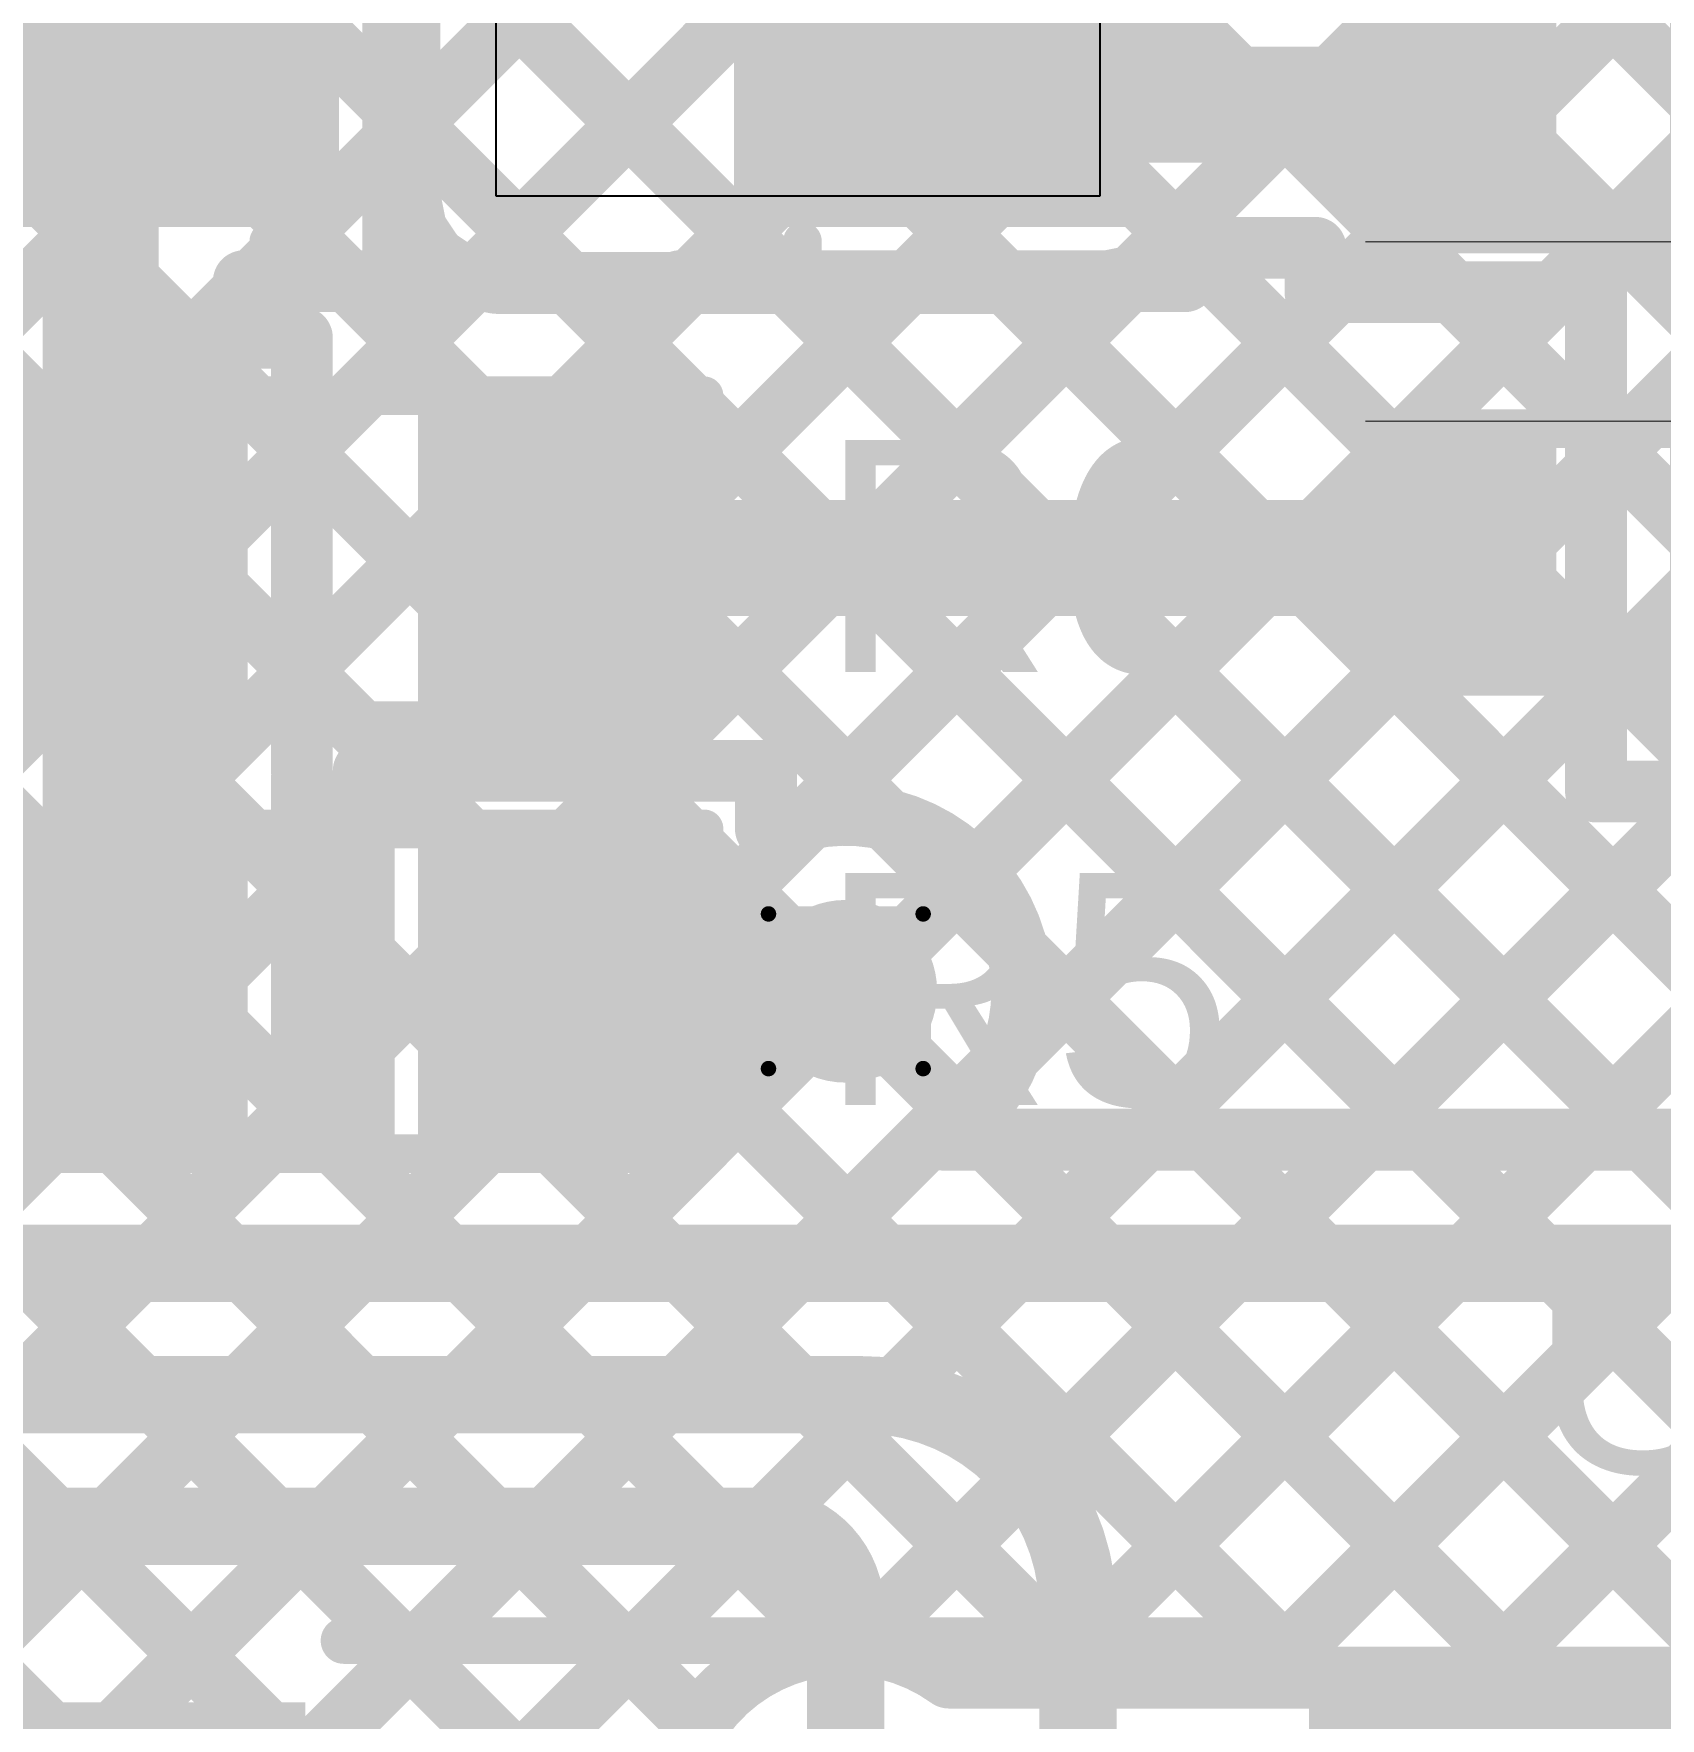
# Model space of a CAD drawing. Header units: inches. Extents: x -17 to 443, y -40 to 218.
# Drawn here: x 107.2 to 112.54, y 151.04 to 156.57 of the extents above; entities that cross this region are included whole.
import ezdxf

# ---------------------------------------------------------------- set-up
doc = ezdxf.new("R2010")
doc.units = ezdxf.units.IN
for name, color, linetype in [('Bottom Layer', 5, 'Continuous'), ('Drill Drawing', 1, 'Continuous'), ('Top Layer', 1, 'Continuous'), ('Top Overlay', 2, 'Continuous'), ('Top Paste', 8, 'Continuous'), ('Top Solder', 216, 'Continuous'), ('Via Holes', 16, 'Continuous')]:
    doc.layers.add(name, color=color, linetype=linetype)
doc.styles.add('Arial', font='', dxfattribs={"height": 0.2})
doc.styles.get('Arial').set_extended_font_data('Arial')

# ---------------------------------------------------------------- blocks, each defined once
blk = doc.blocks.new('14_SO_27')
at = {"layer": 'Top Solder'}
for points in [[(-1.6485, 4.1986), (-1.6485, 3.4214), (-3.8897, 3.4214), (-3.8897, 4.1986)], [(3.8897, 4.1986), (3.8897, 3.4214), (1.6485, 3.4214), (1.6485, 4.1986)]]:
    blk.add_hatch(color=216, dxfattribs=at).paths.add_polyline_path(points)
at = {"layer": 'Top Overlay'}
blk.add_lwpolyline([(-1.5214, 4.4012, 0.1524, 0.1524, 0), (1.5214, 4.4012, 0.1524, 0.1524, 0)], format="xyseb", dxfattribs=at)
for points in [[(-1.5595, 4.4012, 0.0762, 0.0762, 1), (-1.4833, 4.4012, 0.0762, 0.0762, 1)], [(1.4833, 4.4012, 0.0762, 0.0762, 1), (1.5595, 4.4012, 0.0762, 0.0762, 1)]]:
    blk.add_lwpolyline(points, format="xyseb", close=True, dxfattribs=at)
blk = doc.blocks.new('SOT_23_5_83')
at = {"layer": 'Top Layer'}
for points in [[(-1.85, 1.25), (-0.75, 1.25), (-0.75, 0.65), (-1.85, 0.65)], [(0.75, 1.25), (1.85, 1.25), (1.85, 0.65), (0.75, 0.65)], [(-1.85, 0.3), (-0.75, 0.3), (-0.75, -0.3), (-1.85, -0.3)], [(-1.85, -0.65), (-0.75, -0.65), (-0.75, -1.25), (-1.85, -1.25)], [(0.75, -0.65), (1.85, -0.65), (1.85, -1.25), (0.75, -1.25)]]:
    blk.add_hatch(color=1, dxfattribs=at).paths.add_polyline_path(points)
at = {"layer": 'Top Paste'}
for points in [[(-1.85, 1.25), (-0.75, 1.25), (-0.75, 0.65), (-1.85, 0.65)], [(0.75, 1.25), (1.85, 1.25), (1.85, 0.65), (0.75, 0.65)], [(-1.85, 0.3), (-0.75, 0.3), (-0.75, -0.3), (-1.85, -0.3)], [(-1.85, -0.65), (-0.75, -0.65), (-0.75, -1.25), (-1.85, -1.25)], [(0.75, -0.65), (1.85, -0.65), (1.85, -1.25), (0.75, -1.25)]]:
    blk.add_hatch(color=8, dxfattribs=at).paths.add_polyline_path(points)
at = {"layer": 'Top Solder'}
for points in [[(-1.9516, 1.3516), (-0.6484, 1.3516), (-0.6484, 0.5484), (-1.9516, 0.5484)], [(0.6484, 1.3516), (1.9516, 1.3516), (1.9516, 0.5484), (0.6484, 0.5484)], [(-1.9516, 0.4016), (-0.6484, 0.4016), (-0.6484, -0.4016), (-1.9516, -0.4016)], [(-1.9516, -0.5484), (-0.6484, -0.5484), (-0.6484, -1.3516), (-1.9516, -1.3516)], [(0.6484, -0.5484), (1.9516, -0.5484), (1.9516, -1.3516), (0.6484, -1.3516)]]:
    blk.add_hatch(color=216, dxfattribs=at).paths.add_polyline_path(points)
at = {"layer": 'Top Overlay'}
for points in [[(-0.879, 1.4986, 0.127, 0.127, 0), (0.8736, 1.4986, 0.127, 0.127, 0)], [(-0.879, 1.3986, 0.127, 0.127, 0), (-0.879, 1.4986, 0.127, 0.127, 0)], [(0.8736, 1.4986, 0.127, 0.127, 0), (0.8736, 1.3986, 0.127, 0.127, 0)], [(-2.1336, 1.0668, 0.127, 0.127, 0), (-2.0066, 0.9398, 0.127, 0.127, 0)], [(-2.1336, 0.8128, 0.127, 0.127, 0), (-2.1336, 1.0668, 0.127, 0.127, 0)], [(-2.1336, 0.8128, 0.127, 0.127, 0), (-2.0066, 0.9398, 0.127, 0.127, 0)], [(0.88, 0.44, 0.127, 0.127, 0), (0.88, -0.418, 0.127, 0.127, 0)], [(-0.879, -1.4986, 0.127, 0.127, 0), (-0.879, -1.3986, 0.127, 0.127, 0)], [(0.8736, -1.4986, 0.127, 0.127, 0), (0.8736, -1.3986, 0.127, 0.127, 0)], [(-0.879, -1.4986, 0.127, 0.127, 0), (0.8736, -1.4986, 0.127, 0.127, 0)]]:
    blk.add_lwpolyline(points, format="xyseb", dxfattribs=at)
for points in [[(-0.9108, 1.4986, 0.0635, 0.0635, 1), (-0.8473, 1.4986, 0.0635, 0.0635, 1)], [(-0.9108, 1.4986, 0.0635, 0.0635, 1), (-0.8473, 1.4986, 0.0635, 0.0635, 1)], [(0.8418, 1.4986, 0.0635, 0.0635, 1), (0.9053, 1.4986, 0.0635, 0.0635, 1)], [(0.8418, 1.4986, 0.0635, 0.0635, 1), (0.9053, 1.4986, 0.0635, 0.0635, 1)], [(-0.9108, 1.3986, 0.0635, 0.0635, 1), (-0.8473, 1.3986, 0.0635, 0.0635, 1)], [(0.8418, 1.3986, 0.0635, 0.0635, 1), (0.9053, 1.3986, 0.0635, 0.0635, 1)], [(-2.1654, 1.0668, 0.0635, 0.0635, 1), (-2.1019, 1.0668, 0.0635, 0.0635, 1)], [(-2.1654, 1.0668, 0.0635, 0.0635, 1), (-2.1019, 1.0668, 0.0635, 0.0635, 1)], [(-2.0383, 0.9398, 0.0635, 0.0635, 1), (-1.9748, 0.9398, 0.0635, 0.0635, 1)], [(-2.0383, 0.9398, 0.0635, 0.0635, 1), (-1.9748, 0.9398, 0.0635, 0.0635, 1)], [(-2.1654, 0.8128, 0.0635, 0.0635, 1), (-2.1019, 0.8128, 0.0635, 0.0635, 1)], [(-2.1654, 0.8128, 0.0635, 0.0635, 1), (-2.1019, 0.8128, 0.0635, 0.0635, 1)], [(0.8483, 0.44, 0.0635, 0.0635, 1), (0.9118, 0.44, 0.0635, 0.0635, 1)], [(0.8483, -0.418, 0.0635, 0.0635, 1), (0.9118, -0.418, 0.0635, 0.0635, 1)], [(-0.9108, -1.3986, 0.0635, 0.0635, 1), (-0.8473, -1.3986, 0.0635, 0.0635, 1)], [(0.8418, -1.3986, 0.0635, 0.0635, 1), (0.9053, -1.3986, 0.0635, 0.0635, 1)], [(-0.9108, -1.4986, 0.0635, 0.0635, 1), (-0.8473, -1.4986, 0.0635, 0.0635, 1)], [(-0.9108, -1.4986, 0.0635, 0.0635, 1), (-0.8473, -1.4986, 0.0635, 0.0635, 1)], [(0.8418, -1.4986, 0.0635, 0.0635, 1), (0.9053, -1.4986, 0.0635, 0.0635, 1)], [(0.8418, -1.4986, 0.0635, 0.0635, 1), (0.9053, -1.4986, 0.0635, 0.0635, 1)]]:
    blk.add_lwpolyline(points, format="xyseb", close=True, dxfattribs=at)
blk = doc.blocks.new('S______B______0402_137')
at = {"layer": 'Top Layer'}
for points in [[(-0.6985, -0.3175), (-0.6985, 0.3175), (-0.2413, 0.3175), (-0.2413, -0.3175)], [(0.2413, -0.3175), (0.2413, 0.3175), (0.6985, 0.3175), (0.6985, -0.3175)]]:
    blk.add_hatch(color=1, dxfattribs=at).paths.add_polyline_path(points)
at = {"layer": 'Top Paste'}
for points in [[(-0.6985, -0.3175), (-0.6985, 0.3175), (-0.2413, 0.3175), (-0.2413, -0.3175)], [(0.2413, -0.3175), (0.2413, 0.3175), (0.6985, 0.3175), (0.6985, -0.3175)]]:
    blk.add_hatch(color=8, dxfattribs=at).paths.add_polyline_path(points)
at = {"layer": 'Top Solder'}
for points in [[(-0.7535, -0.3725), (-0.7535, 0.3725), (-0.1863, 0.3725), (-0.1863, -0.3725)], [(0.1863, -0.3725), (0.1863, 0.3725), (0.7535, 0.3725), (0.7535, -0.3725)]]:
    blk.add_hatch(color=216, dxfattribs=at).paths.add_polyline_path(points)
at = {"layer": 'Top Overlay'}
for points in [[(-0.7874, 0.4064, 0.127, 0.127, 0), (0.7874, 0.4064, 0.127, 0.127, 0)], [(-0.7874, -0.4064, 0.127, 0.127, 0), (-0.7874, 0.4064, 0.127, 0.127, 0)], [(0.7874, -0.4064, 0.127, 0.127, 0), (0.7874, 0.4064, 0.127, 0.127, 0)], [(-0.7874, -0.4064, 0.127, 0.127, 0), (0.7874, -0.4064, 0.127, 0.127, 0)], [(-0.8128, -0.4318, 0.00323, 0.00323, 0), (0.8128, -0.4318, 0.00323, 0.00323, 0)]]:
    blk.add_lwpolyline(points, format="xyseb", dxfattribs=at)
for points in [[(-0.8191, 0.4064, 0.0635, 0.0635, 1), (-0.7556, 0.4064, 0.0635, 0.0635, 1)], [(-0.8191, 0.4064, 0.0635, 0.0635, 1), (-0.7556, 0.4064, 0.0635, 0.0635, 1)], [(0.7556, 0.4064, 0.0635, 0.0635, 1), (0.8191, 0.4064, 0.0635, 0.0635, 1)], [(0.7556, 0.4064, 0.0635, 0.0635, 1), (0.8191, 0.4064, 0.0635, 0.0635, 1)], [(-0.8191, -0.4064, 0.0635, 0.0635, 1), (-0.7556, -0.4064, 0.0635, 0.0635, 1)], [(-0.8191, -0.4064, 0.0635, 0.0635, 1), (-0.7556, -0.4064, 0.0635, 0.0635, 1)], [(0.7556, -0.4064, 0.0635, 0.0635, 1), (0.8191, -0.4064, 0.0635, 0.0635, 1)], [(0.7556, -0.4064, 0.0635, 0.0635, 1), (0.8191, -0.4064, 0.0635, 0.0635, 1)], [(-0.8136, -0.4318, 0.00161, 0.00161, 1), (-0.812, -0.4318, 0.00161, 0.00161, 1)], [(0.812, -0.4318, 0.00161, 0.00161, 1), (0.8136, -0.4318, 0.00161, 0.00161, 1)]]:
    blk.add_lwpolyline(points, format="xyseb", close=True, dxfattribs=at)
blk = doc.blocks.new('S______B______0402_139')
at = {"layer": 'Top Layer'}
for points in [[(-0.6985, -0.3175), (-0.6985, 0.3175), (-0.2413, 0.3175), (-0.2413, -0.3175)], [(0.2413, -0.3175), (0.2413, 0.3175), (0.6985, 0.3175), (0.6985, -0.3175)]]:
    blk.add_hatch(color=1, dxfattribs=at).paths.add_polyline_path(points)
at = {"layer": 'Top Paste'}
for points in [[(-0.6985, -0.3175), (-0.6985, 0.3175), (-0.2413, 0.3175), (-0.2413, -0.3175)], [(0.2413, -0.3175), (0.2413, 0.3175), (0.6985, 0.3175), (0.6985, -0.3175)]]:
    blk.add_hatch(color=8, dxfattribs=at).paths.add_polyline_path(points)
at = {"layer": 'Top Solder'}
for points in [[(-0.7535, -0.3725), (-0.7535, 0.3725), (-0.1863, 0.3725), (-0.1863, -0.3725)], [(0.1863, -0.3725), (0.1863, 0.3725), (0.7535, 0.3725), (0.7535, -0.3725)]]:
    blk.add_hatch(color=216, dxfattribs=at).paths.add_polyline_path(points)
at = {"layer": 'Top Overlay'}
for points in [[(0.7874, 0.4064, 0.127, 0.127, 0), (-0.7874, 0.4064, 0.127, 0.127, 0)], [(-0.7874, 0.4064, 0.127, 0.127, 0), (-0.7874, -0.4064, 0.127, 0.127, 0)], [(0.7874, 0.4064, 0.127, 0.127, 0), (0.7874, -0.4064, 0.127, 0.127, 0)], [(0.7874, -0.4064, 0.127, 0.127, 0), (-0.7874, -0.4064, 0.127, 0.127, 0)], [(0.8128, -0.4318, 0.00323, 0.00323, 0), (-0.8128, -0.4318, 0.00323, 0.00323, 0)]]:
    blk.add_lwpolyline(points, format="xyseb", dxfattribs=at)
for points in [[(-0.8191, 0.4064, 0.0635, 0.0635, 1), (-0.7556, 0.4064, 0.0635, 0.0635, 1)], [(-0.8191, 0.4064, 0.0635, 0.0635, 1), (-0.7556, 0.4064, 0.0635, 0.0635, 1)], [(0.7556, 0.4064, 0.0635, 0.0635, 1), (0.8191, 0.4064, 0.0635, 0.0635, 1)], [(0.7556, 0.4064, 0.0635, 0.0635, 1), (0.8191, 0.4064, 0.0635, 0.0635, 1)], [(-0.8191, -0.4064, 0.0635, 0.0635, 1), (-0.7556, -0.4064, 0.0635, 0.0635, 1)], [(-0.8191, -0.4064, 0.0635, 0.0635, 1), (-0.7556, -0.4064, 0.0635, 0.0635, 1)], [(0.7556, -0.4064, 0.0635, 0.0635, 1), (0.8191, -0.4064, 0.0635, 0.0635, 1)], [(0.7556, -0.4064, 0.0635, 0.0635, 1), (0.8191, -0.4064, 0.0635, 0.0635, 1)], [(-0.8136, -0.4318, 0.00161, 0.00161, 1), (-0.812, -0.4318, 0.00161, 0.00161, 1)], [(0.812, -0.4318, 0.00161, 0.00161, 1), (0.8136, -0.4318, 0.00161, 0.00161, 1)]]:
    blk.add_lwpolyline(points, format="xyseb", close=True, dxfattribs=at)
blk = doc.blocks.new('R___0603_190')
at = {"layer": 'Top Layer'}
for points in [[(-0.381, 0.4445), (-0.381, -0.4445), (-1.143, -0.4445), (-1.143, 0.4445)], [(1.143, 0.4445), (1.143, -0.4445), (0.381, -0.4445), (0.381, 0.4445)]]:
    blk.add_hatch(color=1, dxfattribs=at).paths.add_polyline_path(points)
at = {"layer": 'Top Paste'}
for points in [[(-0.381, 0.4445), (-0.381, -0.4445), (-1.143, -0.4445), (-1.143, 0.4445)], [(1.143, 0.4445), (1.143, -0.4445), (0.381, -0.4445), (0.381, 0.4445)]]:
    blk.add_hatch(color=8, dxfattribs=at).paths.add_polyline_path(points)
at = {"layer": 'Top Solder'}
for points in [[(-0.2794, 0.5461), (-0.2794, -0.5461), (-1.2446, -0.5461), (-1.2446, 0.5461)], [(1.2446, 0.5461), (1.2446, -0.5461), (0.2794, -0.5461), (0.2794, 0.5461)]]:
    blk.add_hatch(color=216, dxfattribs=at).paths.add_polyline_path(points)
at = {"layer": 'Top Overlay'}
for points in [[(-1.2192, -0.5334, 0.127, 0.127, 0), (-1.2192, 0.5334, 0.127, 0.127, 0)], [(-1.2192, 0.5334, 0.127, 0.127, 0), (1.2192, 0.5334, 0.127, 0.127, 0)], [(1.2192, -0.5334, 0.127, 0.127, 0), (1.2192, 0.5334, 0.127, 0.127, 0)], [(-1.2192, -0.5334, 0.127, 0.127, 0), (1.2192, -0.5334, 0.127, 0.127, 0)]]:
    blk.add_lwpolyline(points, format="xyseb", dxfattribs=at)
for points in [[(-1.25095, 0.5334, 0.0635, 0.0635, 1), (-1.18745, 0.5334, 0.0635, 0.0635, 1)], [(-1.25095, 0.5334, 0.0635, 0.0635, 1), (-1.18745, 0.5334, 0.0635, 0.0635, 1)], [(1.18745, 0.5334, 0.0635, 0.0635, 1), (1.25095, 0.5334, 0.0635, 0.0635, 1)], [(1.18745, 0.5334, 0.0635, 0.0635, 1), (1.25095, 0.5334, 0.0635, 0.0635, 1)], [(-1.25095, -0.5334, 0.0635, 0.0635, 1), (-1.18745, -0.5334, 0.0635, 0.0635, 1)], [(-1.25095, -0.5334, 0.0635, 0.0635, 1), (-1.18745, -0.5334, 0.0635, 0.0635, 1)], [(1.18745, -0.5334, 0.0635, 0.0635, 1), (1.25095, -0.5334, 0.0635, 0.0635, 1)], [(1.18745, -0.5334, 0.0635, 0.0635, 1), (1.25095, -0.5334, 0.0635, 0.0635, 1)]]:
    blk.add_lwpolyline(points, format="xyseb", close=True, dxfattribs=at)
blk = doc.blocks.new('R___0603_191')
at = {"layer": 'Top Layer'}
for points in [[(-0.381, 0.4445), (-0.381, -0.4445), (-1.143, -0.4445), (-1.143, 0.4445)], [(1.143, 0.4445), (1.143, -0.4445), (0.381, -0.4445), (0.381, 0.4445)]]:
    blk.add_hatch(color=1, dxfattribs=at).paths.add_polyline_path(points)
at = {"layer": 'Top Paste'}
for points in [[(-0.381, 0.4445), (-0.381, -0.4445), (-1.143, -0.4445), (-1.143, 0.4445)], [(1.143, 0.4445), (1.143, -0.4445), (0.381, -0.4445), (0.381, 0.4445)]]:
    blk.add_hatch(color=8, dxfattribs=at).paths.add_polyline_path(points)
at = {"layer": 'Top Solder'}
for points in [[(-0.2794, 0.5461), (-0.2794, -0.5461), (-1.2446, -0.5461), (-1.2446, 0.5461)], [(1.2446, 0.5461), (1.2446, -0.5461), (0.2794, -0.5461), (0.2794, 0.5461)]]:
    blk.add_hatch(color=216, dxfattribs=at).paths.add_polyline_path(points)
at = {"layer": 'Top Overlay'}
for points in [[(-1.2192, -0.5334, 0.127, 0.127, 0), (-1.2192, 0.5334, 0.127, 0.127, 0)], [(-1.2192, 0.5334, 0.127, 0.127, 0), (1.2192, 0.5334, 0.127, 0.127, 0)], [(1.2192, -0.5334, 0.127, 0.127, 0), (1.2192, 0.5334, 0.127, 0.127, 0)], [(-1.2192, -0.5334, 0.127, 0.127, 0), (1.2192, -0.5334, 0.127, 0.127, 0)]]:
    blk.add_lwpolyline(points, format="xyseb", dxfattribs=at)
for points in [[(-1.25095, 0.5334, 0.0635, 0.0635, 1), (-1.18745, 0.5334, 0.0635, 0.0635, 1)], [(-1.25095, 0.5334, 0.0635, 0.0635, 1), (-1.18745, 0.5334, 0.0635, 0.0635, 1)], [(1.18745, 0.5334, 0.0635, 0.0635, 1), (1.25095, 0.5334, 0.0635, 0.0635, 1)], [(1.18745, 0.5334, 0.0635, 0.0635, 1), (1.25095, 0.5334, 0.0635, 0.0635, 1)], [(-1.25095, -0.5334, 0.0635, 0.0635, 1), (-1.18745, -0.5334, 0.0635, 0.0635, 1)], [(-1.25095, -0.5334, 0.0635, 0.0635, 1), (-1.18745, -0.5334, 0.0635, 0.0635, 1)], [(1.18745, -0.5334, 0.0635, 0.0635, 1), (1.25095, -0.5334, 0.0635, 0.0635, 1)], [(1.18745, -0.5334, 0.0635, 0.0635, 1), (1.25095, -0.5334, 0.0635, 0.0635, 1)]]:
    blk.add_lwpolyline(points, format="xyseb", close=True, dxfattribs=at)

msp = doc.modelspace()

# ---------------------------------------------------------------- hatches: boundary and pattern name
at = {"layer": 'Bottom Layer'}
h = msp.add_hatch(color=5, dxfattribs=at)
edge = h.paths.add_edge_path()
edge.add_arc((109.8647, 153.4233), 0.3, 0, 360)
at = {"layer": 'Top Layer'}
h = msp.add_hatch(color=1, dxfattribs=at)
edge = h.paths.add_edge_path()
edge.add_arc((109.8647, 153.4233), 0.3, 0, 360)
at = {"layer": 'Via Holes'}
h = msp.add_hatch(color=7, dxfattribs=at)
edge = h.paths.add_edge_path()
edge.add_arc((109.8647, 153.4233), 0.15, 0, 360)

# ---------------------------------------------------------------- linework, layer by layer
at = {"layer": 'Bottom Layer'}
for points in [[(101.3518, 165.5077, 0.2032, 0.2032, 0), (116.192, 150.6674, 0.2032, 0.2032, 0)], [(102.0702, 165.5077, 0.2032, 0.2032, 0), (116.192, 151.3858, 0.2032, 0.2032, 0)], [(102.7886, 165.5077, 0.2032, 0.2032, 0), (116.192, 152.1042, 0.2032, 0.2032, 0)], [(103.507, 165.5077, 0.2032, 0.2032, 0), (116.192, 152.8227, 0.2032, 0.2032, 0)], [(100.7553, 165.3857, 0.2032, 0.2032, 0), (116.192, 149.949, 0.2032, 0.2032, 0)], [(105.5188, 154.7936, 0.2032, 0.2032, 0), (111.991, 161.2659, 0.2032, 0.2032, 0)], [(105.5188, 154.0752, 0.2032, 0.2032, 0), (112.7094, 161.2659, 0.2032, 0.2032, 0)], [(105.5188, 153.3568, 0.2032, 0.2032, 0), (113.4278, 161.2659, 0.2032, 0.2032, 0)], [(106.7748, 153.8944, 0.2032, 0.2032, 0), (114.1462, 161.2659, 0.2032, 0.2032, 0)], [(107.0615, 153.4628, 0.2032, 0.2032, 0), (114.7871, 161.1883, 0.2032, 0.2032, 0)], [(106.9564, 152.6392, 0.2032, 0.2032, 0), (115.2825, 160.9653, 0.2032, 0.2032, 0)], [(106.9564, 151.9208, 0.2032, 0.2032, 0), (115.6747, 160.6391, 0.2032, 0.2032, 0)], [(106.9564, 151.2023, 0.2032, 0.2032, 0), (115.9714, 160.2173, 0.2032, 0.2032, 0)], [(105.7096, 159.713, 0.2032, 0.2032, 0), (114.1626, 151.26, 0.2032, 0.2032, 0)], [(106.9564, 150.4839, 0.2032, 0.2032, 0), (116.157, 159.6845, 0.2032, 0.2032, 0)], [(105.5878, 159.1164, 0.2032, 0.2032, 0), (113.5348, 151.1694, 0.2032, 0.2032, 0)], [(107.1228, 149.9319, 0.2032, 0.2032, 0), (116.192, 159.0011, 0.2032, 0.2032, 0)], [(105.5188, 158.467, 0.2032, 0.2032, 0), (112.8164, 151.1694, 0.2032, 0.2032, 0)], [(107.8087, 149.8994, 0.2032, 0.2032, 0), (116.192, 158.2827, 0.2032, 0.2032, 0)], [(105.5188, 157.7486, 0.2032, 0.2032, 0), (112.098, 151.1694, 0.2032, 0.2032, 0)], [(109.9052, 151.2775, 0.2032, 0.2032, 0), (116.192, 157.5643, 0.2032, 0.2032, 0)], [(105.5188, 157.0301, 0.2032, 0.2032, 0), (111.3795, 151.1694, 0.2032, 0.2032, 0)], [(110.5155, 151.1694, 0.2032, 0.2032, 0), (116.192, 156.8459, 0.2032, 0.2032, 0)], [(105.5188, 156.3117, 0.2032, 0.2032, 0), (110.6611, 151.1694, 0.2032, 0.2032, 0)], [(111.234, 151.1694, 0.2032, 0.2032, 0), (116.192, 156.1275, 0.2032, 0.2032, 0)], [(105.5188, 155.5933, 0.2032, 0.2032, 0), (109.834, 151.2781, 0.2032, 0.2032, 0)], [(111.9524, 151.1694, 0.2032, 0.2032, 0), (116.192, 155.409, 0.2032, 0.2032, 0)], [(107.0627, 153.331, 0.2032, 0.2032, 0), (109.3787, 151.0149, 0.2032, 0.2032, 0)], [(106.9564, 152.7188, 0.2032, 0.2032, 0), (109.6925, 149.9827, 0.2032, 0.2032, 0)], [(106.9564, 152.0004, 0.2032, 0.2032, 0), (109.0574, 149.8994, 0.2032, 0.2032, 0)], [(106.9564, 151.282, 0.2032, 0.2032, 0), (108.339, 149.8994, 0.2032, 0.2032, 0)], [(110.2037, 150.2296, 0.2032, 0.2032, -1.954384), (110.2037, 151.1694, 0.2032, 0.2032, 0)], [(110.2037, 151.1694, 0.2032, 0.2032, 0), (113.677, 151.1694, 0.2032, 0.2032, 0)]]:
    msp.add_lwpolyline(points, format="xyseb", dxfattribs=at)
for points in [[(109.7832, 151.2781, 0.1016, 0.1016, 1), (109.8848, 151.2781, 0.1016, 0.1016, 1)], [(109.8544, 151.2775, 0.1016, 0.1016, 1), (109.956, 151.2775, 0.1016, 0.1016, 1)], [(110.1529, 151.1694, 0.1016, 0.1016, 1), (110.2545, 151.1694, 0.1016, 0.1016, 1)], [(110.1529, 151.1694, 0.1016, 0.1016, 1), (110.2545, 151.1694, 0.1016, 0.1016, 1)], [(110.4647, 151.1694, 0.1016, 0.1016, 1), (110.5663, 151.1694, 0.1016, 0.1016, 1)], [(110.6103, 151.1694, 0.1016, 0.1016, 1), (110.7119, 151.1694, 0.1016, 0.1016, 1)], [(111.1832, 151.1694, 0.1016, 0.1016, 1), (111.2848, 151.1694, 0.1016, 0.1016, 1)], [(111.3287, 151.1694, 0.1016, 0.1016, 1), (111.4303, 151.1694, 0.1016, 0.1016, 1)], [(111.9016, 151.1694, 0.1016, 0.1016, 1), (112.0032, 151.1694, 0.1016, 0.1016, 1)], [(112.0472, 151.1694, 0.1016, 0.1016, 1), (112.1488, 151.1694, 0.1016, 0.1016, 1)], [(109.3279, 151.0149, 0.1016, 0.1016, 1), (109.4295, 151.0149, 0.1016, 0.1016, 1)]]:
    msp.add_lwpolyline(points, format="xyseb", close=True, dxfattribs=at)
at = {"layer": 'Drill Drawing'}
for points in [[(109.6107, 153.6773, 0.0508, 0.0508, 0), (110.1187, 153.6773, 0.0508, 0.0508, 0)], [(109.6107, 153.1693, 0.0508, 0.0508, 0), (109.6107, 153.6773, 0.0508, 0.0508, 0)], [(110.1187, 153.1693, 0.0508, 0.0508, 0), (110.1187, 153.6773, 0.0508, 0.0508, 0)], [(109.6107, 153.1693, 0.0508, 0.0508, 0), (110.1187, 153.1693, 0.0508, 0.0508, 0)]]:
    msp.add_lwpolyline(points, format="xyseb", dxfattribs=at)
for points in [[(109.598, 153.6773, 0.0254, 0.0254, 1), (109.6234, 153.6773, 0.0254, 0.0254, 1)], [(109.598, 153.6773, 0.0254, 0.0254, 1), (109.6234, 153.6773, 0.0254, 0.0254, 1)], [(110.106, 153.6773, 0.0254, 0.0254, 1), (110.1314, 153.6773, 0.0254, 0.0254, 1)], [(110.106, 153.6773, 0.0254, 0.0254, 1), (110.1314, 153.6773, 0.0254, 0.0254, 1)], [(109.598, 153.1693, 0.0254, 0.0254, 1), (109.6234, 153.1693, 0.0254, 0.0254, 1)], [(109.598, 153.1693, 0.0254, 0.0254, 1), (109.6234, 153.1693, 0.0254, 0.0254, 1)], [(110.106, 153.1693, 0.0254, 0.0254, 1), (110.1314, 153.1693, 0.0254, 0.0254, 1)], [(110.106, 153.1693, 0.0254, 0.0254, 1), (110.1314, 153.1693, 0.0254, 0.0254, 1)]]:
    msp.add_lwpolyline(points, format="xyseb", close=True, dxfattribs=at)
at = {"layer": 'Top Layer'}
for p, q in [((108.7164, 156.0345), (108.7164, 157.9345)), ((110.6987, 156.6345), (110.6987, 156.0345)), ((110.6987, 156.0345), (108.7164, 156.0345))]:
    msp.add_line(p, q, dxfattribs=at)
for points in [[(108.4316, 156.0345, 0.2032, 0.2032, 0), (108.4316, 157.6496, 0.2032, 0.2032, 0)], [(108.3781, 155.7551, 0.2032, 0.2032, 0), (108.3781, 156.9139, 0.2032, 0.2032, 0)], [(107.4178, 156.225, 0.381, 0.381, 0), (107.5273, 156.3345, 0.381, 0.381, 0)], [(107.5273, 156.3345, 0.381, 0.381, 0), (107.5487, 156.3345, 0.381, 0.381, 0)], [(110.1487, 156.3345, 0.381, 0.381, 0), (111.8967, 156.3345, 0.381, 0.381, 0)], [(107.4178, 154.8457, 0.381, 0.381, 0), (107.4178, 156.225, 0.381, 0.381, 0)], [(108.4316, 156.0345, 0.2032, 0.2032, 0), (108.4532, 155.9255, 0.2032, 0.2032, 0)], [(108.4532, 155.9255, 0.2032, 0.2032, 0), (108.515, 155.8331, 0.2032, 0.2032, 0)], [(110.9781, 155.7551, 0.2032, 0.2032, 0), (110.9781, 155.8646, 0.2032, 0.2032, 0)], [(110.9781, 155.8646, 0.2032, 0.2032, 0), (111.4071, 155.8646, 0.2032, 0.2032, 0)], [(110.9948, 155.8646, 0.2032, 0.2032, 0), (112.3285, 154.5309, 0.2032, 0.2032, 0)], [(111.4071, 155.7192, 0.2032, 0.2032, 0), (111.4071, 155.8646, 0.2032, 0.2032, 0)], [(108.515, 155.8331, 0.2032, 0.2032, 0), (108.6074, 155.7713, 0.2032, 0.2032, 0)], [(110.8077, 155.7713, 0.2032, 0.2032, 0), (110.9001, 155.8331, 0.2032, 0.2032, 0)], [(107.8877, 155.7551, 0.2032, 0.2032, 0), (108.3781, 155.7551, 0.2032, 0.2032, 0)], [(107.8877, 155.5696, 0.2032, 0.2032, 0), (107.8877, 155.7551, 0.2032, 0.2032, 0)], [(108.0782, 155.1978, 0.2032, 0.2032, 0), (108.6444, 155.764, 0.2032, 0.2032, 0)], [(108.0782, 154.4794, 0.2032, 0.2032, 0), (109.3484, 155.7496, 0.2032, 0.2032, 0)], [(108.2306, 155.7551, 0.2032, 0.2032, 0), (109.9988, 153.9869, 0.2032, 0.2032, 0)], [(108.4644, 154.1472, 0.2032, 0.2032, 0), (110.0669, 155.7496, 0.2032, 0.2032, 0)], [(108.6074, 155.7713, 0.2032, 0.2032, 0), (108.7164, 155.7496, 0.2032, 0.2032, 0)], [(108.7164, 155.7496, 0.2032, 0.2032, 0), (110.6987, 155.7496, 0.2032, 0.2032, 0)], [(108.9545, 155.7496, 0.2032, 0.2032, 0), (111.7679, 152.9363, 0.2032, 0.2032, 0)], [(109.1828, 154.1472, 0.2032, 0.2032, 0), (110.7908, 155.7551, 0.2032, 0.2032, 0)], [(109.3193, 155.7551, 0.2032, 0.2032, 0), (110.7262, 155.7551, 0.2032, 0.2032, 0)], [(109.673, 155.7496, 0.2032, 0.2032, 0), (112.4863, 152.9363, 0.2032, 0.2032, 0)], [(110.3914, 155.7496, 0.2032, 0.2032, 0), (113.2047, 152.9363, 0.2032, 0.2032, 0)], [(110.7262, 155.7551, 0.2032, 0.2032, 0), (110.8077, 155.7713, 0.2032, 0.2032, 0)], [(110.7262, 155.7551, 0.2032, 0.2032, 0), (110.9781, 155.7551, 0.2032, 0.2032, 0)], [(109.744, 153.9899, 0.2032, 0.2032, 0), (111.4733, 155.7192, 0.2032, 0.2032, 0)], [(110.2896, 153.8171, 0.2032, 0.2032, 0), (112.1917, 155.7192, 0.2032, 0.2032, 0)], [(111.4071, 155.7192, 0.2032, 0.2032, 0), (112.3285, 155.7192, 0.2032, 0.2032, 0)], [(111.8586, 155.7192, 0.2032, 0.2032, 0), (112.3285, 155.2493, 0.2032, 0.2032, 0)], [(112.3285, 154.0793, 0.2032, 0.2032, 0), (112.3285, 155.7192, 0.2032, 0.2032, 0)], [(107.8877, 155.5696, 0.2032, 0.2032, 0), (108.0782, 155.5696, 0.2032, 0.2032, 0)], [(108.0782, 154.1472, 0.2032, 0.2032, 0), (108.0782, 155.5696, 0.2032, 0.2032, 0)], [(108.0782, 155.1891, 0.2032, 0.2032, 0), (109.1202, 154.1472, 0.2032, 0.2032, 0)], [(110.405, 153.2141, 0.2032, 0.2032, 0), (112.3285, 155.1376, 0.2032, 0.2032, 0)], [(107.4178, 153.4233, 0.381, 0.381, 0), (107.4178, 154.8457, 0.381, 0.381, 0)], [(108.9418, 154.8457, 0.381, 0.381, 0), (111.8967, 154.8457, 0.381, 0.381, 0)], [(111.8967, 154.7953, 0.381, 0.381, 0), (111.8967, 154.8457, 0.381, 0.381, 0)], [(108.0782, 154.4707, 0.2032, 0.2032, 0), (108.4017, 154.1472, 0.2032, 0.2032, 0)], [(110.8456, 152.9363, 0.2032, 0.2032, 0), (112.3285, 154.4192, 0.2032, 0.2032, 0)], [(108.2814, 154.1472, 0.2032, 0.2032, 0), (109.6022, 154.1472, 0.2032, 0.2032, 0)], [(108.2814, 152.9363, 0.2032, 0.2032, 0), (108.2814, 154.1472, 0.2032, 0.2032, 0)], [(109.6022, 153.9567, 0.2032, 0.2032, 0), (109.6022, 154.1472, 0.2032, 0.2032, 0)], [(108.0782, 152.9363, 0.2032, 0.2032, 0), (108.0782, 154.1218, 0.2032, 0.2032, 0)], [(111.5641, 152.9363, 0.2032, 0.2032, 0), (112.707, 154.0793, 0.2032, 0.2032, 0)], [(112.2825, 152.9363, 0.2032, 0.2032, 0), (113.4255, 154.0793, 0.2032, 0.2032, 0)], [(112.3285, 154.0793, 0.2032, 0.2032, 0), (114.2954, 154.0793, 0.2032, 0.2032, 0)], [(109.6384, 153.9567, 0.2032, 0.2032, -0.537234), (110.4441, 153.4233, 0.2032, 0.2032, 0)], [(108.0782, 153.761, 0.2032, 0.2032, 0), (108.2814, 153.9642, 0.2032, 0.2032, 0)], [(108.0782, 153.7523, 0.2032, 0.2032, 0), (108.2814, 153.5491, 0.2032, 0.2032, 0)], [(108.9418, 153.4233, 0.508, 0.508, 0), (109.8647, 153.4233, 0.508, 0.508, 0)], [(110.4284, 153.5574, 0.2032, 0.2032, 0), (111.0495, 152.9363, 0.2032, 0.2032, 0)], [(110.4441, 153.4233, 0.2032, 0.2032, -0.25485), (110.1786, 152.9363, 0.2032, 0.2032, 0)], [(108.0782, 153.0425, 0.2032, 0.2032, 0), (108.2814, 153.2457, 0.2032, 0.2032, 0)], [(108.0782, 153.0339, 0.2032, 0.2032, 0), (108.1758, 152.9363, 0.2032, 0.2032, 0)], [(110.2639, 153.0034, 0.2032, 0.2032, 0), (110.331, 152.9363, 0.2032, 0.2032, 0)], [(108.0782, 152.9363, 0.2032, 0.2032, 0), (108.2814, 152.9363, 0.2032, 0.2032, 0)], [(110.1786, 152.9363, 0.2032, 0.2032, 0), (114.6754, 152.9363, 0.2032, 0.2032, 0)], [(104.6008, 152.5299, 0.254, 0.254, 0), (114.6754, 152.5299, 0.254, 0.254, 0)], [(103.4272, 152.0981, 0.254, 0.254, 0), (109.9186, 152.0981, 0.254, 0.254, 0)], [(109.9186, 152.0981, 0.254, 0.254, -0.05801), (110.0812, 152.0791, 0.254, 0.254, 0)], [(110.0812, 152.0791, 0.254, 0.254, -0.284103), (110.6078, 151.5526, 0.254, 0.254, 0)], [(102.4254, 151.6663, 0.254, 0.254, 0), (109.5884, 151.6663, 0.254, 0.254, 0)], [(109.5884, 151.6663, 0.254, 0.254, -0.414214), (109.8647, 151.39, 0.254, 0.254, 0)], [(110.6078, 151.5526, 0.254, 0.254, -0.05801), (110.6267, 151.39, 0.254, 0.254, 0)], [(109.8647, 150.6995, 0.254, 0.254, 0), (109.8647, 151.39, 0.254, 0.254, 0)], [(110.6267, 143.5367, 0.254, 0.254, 0), (110.6267, 151.39, 0.254, 0.254, 0)]]:
    msp.add_lwpolyline(points, format="xyseb", dxfattribs=at)
for points in [[(107.432, 156.3345, 0.1905, 0.1905, 1), (107.6225, 156.3345, 0.1905, 0.1905, 1)], [(107.432, 156.3345, 0.1905, 0.1905, 1), (107.6225, 156.3345, 0.1905, 0.1905, 1)], [(107.4534, 156.3345, 0.1905, 0.1905, 1), (107.6439, 156.3345, 0.1905, 0.1905, 1)], [(110.0534, 156.3345, 0.1905, 0.1905, 1), (110.2439, 156.3345, 0.1905, 0.1905, 1)], [(111.8014, 156.3345, 0.1905, 0.1905, 1), (111.9919, 156.3345, 0.1905, 0.1905, 1)], [(107.3225, 156.225, 0.1905, 0.1905, 1), (107.513, 156.225, 0.1905, 0.1905, 1)], [(107.3225, 156.225, 0.1905, 0.1905, 1), (107.513, 156.225, 0.1905, 0.1905, 1)], [(108.3808, 156.0345, 0.1016, 0.1016, 1), (108.4824, 156.0345, 0.1016, 0.1016, 1)], [(108.3808, 156.0345, 0.1016, 0.1016, 1), (108.4824, 156.0345, 0.1016, 0.1016, 1)], [(108.4024, 155.9255, 0.1016, 0.1016, 1), (108.504, 155.9255, 0.1016, 0.1016, 1)], [(108.4024, 155.9255, 0.1016, 0.1016, 1), (108.504, 155.9255, 0.1016, 0.1016, 1)], [(110.9273, 155.8646, 0.1016, 0.1016, 1), (111.0289, 155.8646, 0.1016, 0.1016, 1)], [(110.9273, 155.8646, 0.1016, 0.1016, 1), (111.0289, 155.8646, 0.1016, 0.1016, 1)], [(110.944, 155.8646, 0.1016, 0.1016, 1), (111.0456, 155.8646, 0.1016, 0.1016, 1)], [(111.3563, 155.8646, 0.1016, 0.1016, 1), (111.4579, 155.8646, 0.1016, 0.1016, 1)], [(111.3563, 155.8646, 0.1016, 0.1016, 1), (111.4579, 155.8646, 0.1016, 0.1016, 1)], [(108.4642, 155.8331, 0.1016, 0.1016, 1), (108.5658, 155.8331, 0.1016, 0.1016, 1)], [(108.4642, 155.8331, 0.1016, 0.1016, 1), (108.5658, 155.8331, 0.1016, 0.1016, 1)], [(110.8493, 155.8331, 0.1016, 0.1016, 1), (110.9509, 155.8331, 0.1016, 0.1016, 1)], [(107.8369, 155.7551, 0.1016, 0.1016, 1), (107.9385, 155.7551, 0.1016, 0.1016, 1)], [(107.8369, 155.7551, 0.1016, 0.1016, 1), (107.9385, 155.7551, 0.1016, 0.1016, 1)], [(108.1798, 155.7551, 0.1016, 0.1016, 1), (108.2814, 155.7551, 0.1016, 0.1016, 1)], [(108.3273, 155.7551, 0.1016, 0.1016, 1), (108.4289, 155.7551, 0.1016, 0.1016, 1)], [(108.3273, 155.7551, 0.1016, 0.1016, 1), (108.4289, 155.7551, 0.1016, 0.1016, 1)], [(108.5566, 155.7713, 0.1016, 0.1016, 1), (108.6582, 155.7713, 0.1016, 0.1016, 1)], [(108.5566, 155.7713, 0.1016, 0.1016, 1), (108.6582, 155.7713, 0.1016, 0.1016, 1)], [(108.5936, 155.764, 0.1016, 0.1016, 1), (108.6952, 155.764, 0.1016, 0.1016, 1)], [(108.6656, 155.7496, 0.1016, 0.1016, 1), (108.7672, 155.7496, 0.1016, 0.1016, 1)], [(108.6656, 155.7496, 0.1016, 0.1016, 1), (108.7672, 155.7496, 0.1016, 0.1016, 1)], [(108.9037, 155.7496, 0.1016, 0.1016, 1), (109.0053, 155.7496, 0.1016, 0.1016, 1)], [(109.2685, 155.7551, 0.1016, 0.1016, 1), (109.3701, 155.7551, 0.1016, 0.1016, 1)], [(109.2976, 155.7496, 0.1016, 0.1016, 1), (109.3992, 155.7496, 0.1016, 0.1016, 1)], [(109.6222, 155.7496, 0.1016, 0.1016, 1), (109.7238, 155.7496, 0.1016, 0.1016, 1)], [(110.0161, 155.7496, 0.1016, 0.1016, 1), (110.1177, 155.7496, 0.1016, 0.1016, 1)], [(110.3406, 155.7496, 0.1016, 0.1016, 1), (110.4422, 155.7496, 0.1016, 0.1016, 1)], [(110.6479, 155.7496, 0.1016, 0.1016, 1), (110.7495, 155.7496, 0.1016, 0.1016, 1)], [(110.6754, 155.7551, 0.1016, 0.1016, 1), (110.777, 155.7551, 0.1016, 0.1016, 1)], [(110.6754, 155.7551, 0.1016, 0.1016, 1), (110.777, 155.7551, 0.1016, 0.1016, 1)], [(110.6754, 155.7551, 0.1016, 0.1016, 1), (110.777, 155.7551, 0.1016, 0.1016, 1)], [(110.74, 155.7551, 0.1016, 0.1016, 1), (110.8416, 155.7551, 0.1016, 0.1016, 1)], [(110.7569, 155.7713, 0.1016, 0.1016, 1), (110.8585, 155.7713, 0.1016, 0.1016, 1)], [(110.7569, 155.7713, 0.1016, 0.1016, 1), (110.8585, 155.7713, 0.1016, 0.1016, 1)], [(110.9273, 155.7551, 0.1016, 0.1016, 1), (111.0289, 155.7551, 0.1016, 0.1016, 1)], [(110.9273, 155.7551, 0.1016, 0.1016, 1), (111.0289, 155.7551, 0.1016, 0.1016, 1)], [(111.3563, 155.7192, 0.1016, 0.1016, 1), (111.4579, 155.7192, 0.1016, 0.1016, 1)], [(111.3563, 155.7192, 0.1016, 0.1016, 1), (111.4579, 155.7192, 0.1016, 0.1016, 1)], [(111.4225, 155.7192, 0.1016, 0.1016, 1), (111.5241, 155.7192, 0.1016, 0.1016, 1)], [(111.8078, 155.7192, 0.1016, 0.1016, 1), (111.9094, 155.7192, 0.1016, 0.1016, 1)], [(112.1409, 155.7192, 0.1016, 0.1016, 1), (112.2425, 155.7192, 0.1016, 0.1016, 1)], [(112.2777, 155.7192, 0.1016, 0.1016, 1), (112.3793, 155.7192, 0.1016, 0.1016, 1)], [(112.2777, 155.7192, 0.1016, 0.1016, 1), (112.3793, 155.7192, 0.1016, 0.1016, 1)], [(107.8369, 155.5696, 0.1016, 0.1016, 1), (107.9385, 155.5696, 0.1016, 0.1016, 1)], [(107.8369, 155.5696, 0.1016, 0.1016, 1), (107.9385, 155.5696, 0.1016, 0.1016, 1)], [(108.0274, 155.5696, 0.1016, 0.1016, 1), (108.129, 155.5696, 0.1016, 0.1016, 1)], [(108.0274, 155.5696, 0.1016, 0.1016, 1), (108.129, 155.5696, 0.1016, 0.1016, 1)], [(112.2777, 155.2493, 0.1016, 0.1016, 1), (112.3793, 155.2493, 0.1016, 0.1016, 1)], [(108.0274, 155.1978, 0.1016, 0.1016, 1), (108.129, 155.1978, 0.1016, 0.1016, 1)], [(108.0274, 155.1891, 0.1016, 0.1016, 1), (108.129, 155.1891, 0.1016, 0.1016, 1)], [(112.2777, 155.1376, 0.1016, 0.1016, 1), (112.3793, 155.1376, 0.1016, 0.1016, 1)], [(107.3225, 154.8457, 0.1905, 0.1905, 1), (107.513, 154.8457, 0.1905, 0.1905, 1)], [(107.3225, 154.8457, 0.1905, 0.1905, 1), (107.513, 154.8457, 0.1905, 0.1905, 1)], [(108.8465, 154.8457, 0.1905, 0.1905, 1), (109.037, 154.8457, 0.1905, 0.1905, 1)], [(111.8014, 154.8457, 0.1905, 0.1905, 1), (111.9919, 154.8457, 0.1905, 0.1905, 1)], [(111.8014, 154.8457, 0.1905, 0.1905, 1), (111.9919, 154.8457, 0.1905, 0.1905, 1)], [(111.8014, 154.7953, 0.1905, 0.1905, 1), (111.9919, 154.7953, 0.1905, 0.1905, 1)], [(112.2777, 154.5309, 0.1016, 0.1016, 1), (112.3793, 154.5309, 0.1016, 0.1016, 1)], [(108.0274, 154.4794, 0.1016, 0.1016, 1), (108.129, 154.4794, 0.1016, 0.1016, 1)], [(108.0274, 154.4707, 0.1016, 0.1016, 1), (108.129, 154.4707, 0.1016, 0.1016, 1)], [(112.2777, 154.4192, 0.1016, 0.1016, 1), (112.3793, 154.4192, 0.1016, 0.1016, 1)], [(108.0274, 154.1472, 0.1016, 0.1016, 1), (108.129, 154.1472, 0.1016, 0.1016, 1)], [(108.2306, 154.1472, 0.1016, 0.1016, 1), (108.3322, 154.1472, 0.1016, 0.1016, 1)], [(108.2306, 154.1472, 0.1016, 0.1016, 1), (108.3322, 154.1472, 0.1016, 0.1016, 1)], [(108.3509, 154.1472, 0.1016, 0.1016, 1), (108.4525, 154.1472, 0.1016, 0.1016, 1)], [(108.4136, 154.1472, 0.1016, 0.1016, 1), (108.5152, 154.1472, 0.1016, 0.1016, 1)], [(109.0694, 154.1472, 0.1016, 0.1016, 1), (109.171, 154.1472, 0.1016, 0.1016, 1)], [(109.132, 154.1472, 0.1016, 0.1016, 1), (109.2336, 154.1472, 0.1016, 0.1016, 1)], [(109.5514, 154.1472, 0.1016, 0.1016, 1), (109.653, 154.1472, 0.1016, 0.1016, 1)], [(109.5514, 154.1472, 0.1016, 0.1016, 1), (109.653, 154.1472, 0.1016, 0.1016, 1)], [(108.0274, 154.1218, 0.1016, 0.1016, 1), (108.129, 154.1218, 0.1016, 0.1016, 1)], [(112.2777, 154.0793, 0.1016, 0.1016, 1), (112.3793, 154.0793, 0.1016, 0.1016, 1)], [(112.2777, 154.0793, 0.1016, 0.1016, 1), (112.3793, 154.0793, 0.1016, 0.1016, 1)], [(109.6932, 153.9899, 0.1016, 0.1016, 1), (109.7948, 153.9899, 0.1016, 0.1016, 1)], [(109.948, 153.9869, 0.1016, 0.1016, 1), (110.0496, 153.9869, 0.1016, 0.1016, 1)], [(108.2306, 153.9642, 0.1016, 0.1016, 1), (108.3322, 153.9642, 0.1016, 0.1016, 1)], [(109.5514, 153.9567, 0.1016, 0.1016, 1), (109.653, 153.9567, 0.1016, 0.1016, 1)], [(109.5876, 153.9567, 0.1016, 0.1016, 1), (109.6892, 153.9567, 0.1016, 0.1016, 1)], [(110.2388, 153.8171, 0.1016, 0.1016, 1), (110.3404, 153.8171, 0.1016, 0.1016, 1)], [(108.0274, 153.761, 0.1016, 0.1016, 1), (108.129, 153.761, 0.1016, 0.1016, 1)], [(108.0274, 153.7523, 0.1016, 0.1016, 1), (108.129, 153.7523, 0.1016, 0.1016, 1)], [(108.2306, 153.5491, 0.1016, 0.1016, 1), (108.3322, 153.5491, 0.1016, 0.1016, 1)], [(108.8148, 153.4233, 0.254, 0.254, 1), (109.0688, 153.4233, 0.254, 0.254, 1)], [(109.7377, 153.4233, 0.254, 0.254, 1), (109.9917, 153.4233, 0.254, 0.254, 1)], [(110.3776, 153.5574, 0.1016, 0.1016, 1), (110.4792, 153.5574, 0.1016, 0.1016, 1)], [(107.3225, 153.4233, 0.1905, 0.1905, 1), (107.513, 153.4233, 0.1905, 0.1905, 1)], [(110.3933, 153.4233, 0.1016, 0.1016, 1), (110.4949, 153.4233, 0.1016, 0.1016, 1)], [(110.3933, 153.4233, 0.1016, 0.1016, 1), (110.4949, 153.4233, 0.1016, 0.1016, 1)], [(108.2306, 153.2457, 0.1016, 0.1016, 1), (108.3322, 153.2457, 0.1016, 0.1016, 1)], [(110.3542, 153.2141, 0.1016, 0.1016, 1), (110.4558, 153.2141, 0.1016, 0.1016, 1)], [(108.0274, 153.0425, 0.1016, 0.1016, 1), (108.129, 153.0425, 0.1016, 0.1016, 1)], [(108.0274, 153.0339, 0.1016, 0.1016, 1), (108.129, 153.0339, 0.1016, 0.1016, 1)], [(110.2131, 153.0034, 0.1016, 0.1016, 1), (110.3147, 153.0034, 0.1016, 0.1016, 1)], [(108.0274, 152.9363, 0.1016, 0.1016, 1), (108.129, 152.9363, 0.1016, 0.1016, 1)], [(108.0274, 152.9363, 0.1016, 0.1016, 1), (108.129, 152.9363, 0.1016, 0.1016, 1)], [(108.125, 152.9363, 0.1016, 0.1016, 1), (108.2266, 152.9363, 0.1016, 0.1016, 1)], [(108.2306, 152.9363, 0.1016, 0.1016, 1), (108.3322, 152.9363, 0.1016, 0.1016, 1)], [(108.2306, 152.9363, 0.1016, 0.1016, 1), (108.3322, 152.9363, 0.1016, 0.1016, 1)], [(110.1278, 152.9363, 0.1016, 0.1016, 1), (110.2294, 152.9363, 0.1016, 0.1016, 1)], [(110.1278, 152.9363, 0.1016, 0.1016, 1), (110.2294, 152.9363, 0.1016, 0.1016, 1)], [(110.2802, 152.9363, 0.1016, 0.1016, 1), (110.3818, 152.9363, 0.1016, 0.1016, 1)], [(110.7948, 152.9363, 0.1016, 0.1016, 1), (110.8964, 152.9363, 0.1016, 0.1016, 1)], [(110.9987, 152.9363, 0.1016, 0.1016, 1), (111.1003, 152.9363, 0.1016, 0.1016, 1)], [(111.5133, 152.9363, 0.1016, 0.1016, 1), (111.6149, 152.9363, 0.1016, 0.1016, 1)], [(111.7171, 152.9363, 0.1016, 0.1016, 1), (111.8187, 152.9363, 0.1016, 0.1016, 1)], [(112.2317, 152.9363, 0.1016, 0.1016, 1), (112.3333, 152.9363, 0.1016, 0.1016, 1)], [(112.4355, 152.9363, 0.1016, 0.1016, 1), (112.5371, 152.9363, 0.1016, 0.1016, 1)], [(109.8551, 152.0981, 0.127, 0.127, 1), (109.9821, 152.0981, 0.127, 0.127, 1)], [(109.8551, 152.0981, 0.127, 0.127, 1), (109.9821, 152.0981, 0.127, 0.127, 1)], [(110.0177, 152.0791, 0.127, 0.127, 1), (110.1447, 152.0791, 0.127, 0.127, 1)], [(110.0177, 152.0791, 0.127, 0.127, 1), (110.1447, 152.0791, 0.127, 0.127, 1)], [(109.5249, 151.6663, 0.127, 0.127, 1), (109.6519, 151.6663, 0.127, 0.127, 1)], [(109.5249, 151.6663, 0.127, 0.127, 1), (109.6519, 151.6663, 0.127, 0.127, 1)], [(110.5443, 151.5526, 0.127, 0.127, 1), (110.6713, 151.5526, 0.127, 0.127, 1)], [(110.5443, 151.5526, 0.127, 0.127, 1), (110.6713, 151.5526, 0.127, 0.127, 1)], [(109.8012, 151.39, 0.127, 0.127, 1), (109.9282, 151.39, 0.127, 0.127, 1)], [(109.8012, 151.39, 0.127, 0.127, 1), (109.9282, 151.39, 0.127, 0.127, 1)], [(110.5632, 151.39, 0.127, 0.127, 1), (110.6902, 151.39, 0.127, 0.127, 1)], [(110.5632, 151.39, 0.127, 0.127, 1), (110.6902, 151.39, 0.127, 0.127, 1)]]:
    msp.add_lwpolyline(points, format="xyseb", close=True, dxfattribs=at)

# ---------------------------------------------------------------- block references
for name, p in [('SOT_23_5_83', (108.8487, 157.2845)), ('S______B______0402_137', (112.385, 156.3161)), ('R___0603_190', (108.1798, 154.8457)), ('R___0603_191', (108.1798, 153.4233)), ('14_SO_27', (109.7377, 146.8895))]:
    msp.add_blockref(name, p)
at = {"rotation": 180}
msp.add_blockref('S______B______0402_139', (112.385, 154.864), dxfattribs=at)

# ---------------------------------------------------------------- texts
at = {"layer": 'Top Overlay', "style": 'Arial'}
for s, p in [('R6', (109.7762, 154.4717)), ('R5', (109.7762, 153.0494)), ('U5', (112.1029, 151.8426))]:
    msp.add_text(s, height=0.762, dxfattribs=at).set_placement(p)

doc.saveas('drawing.dxf')
